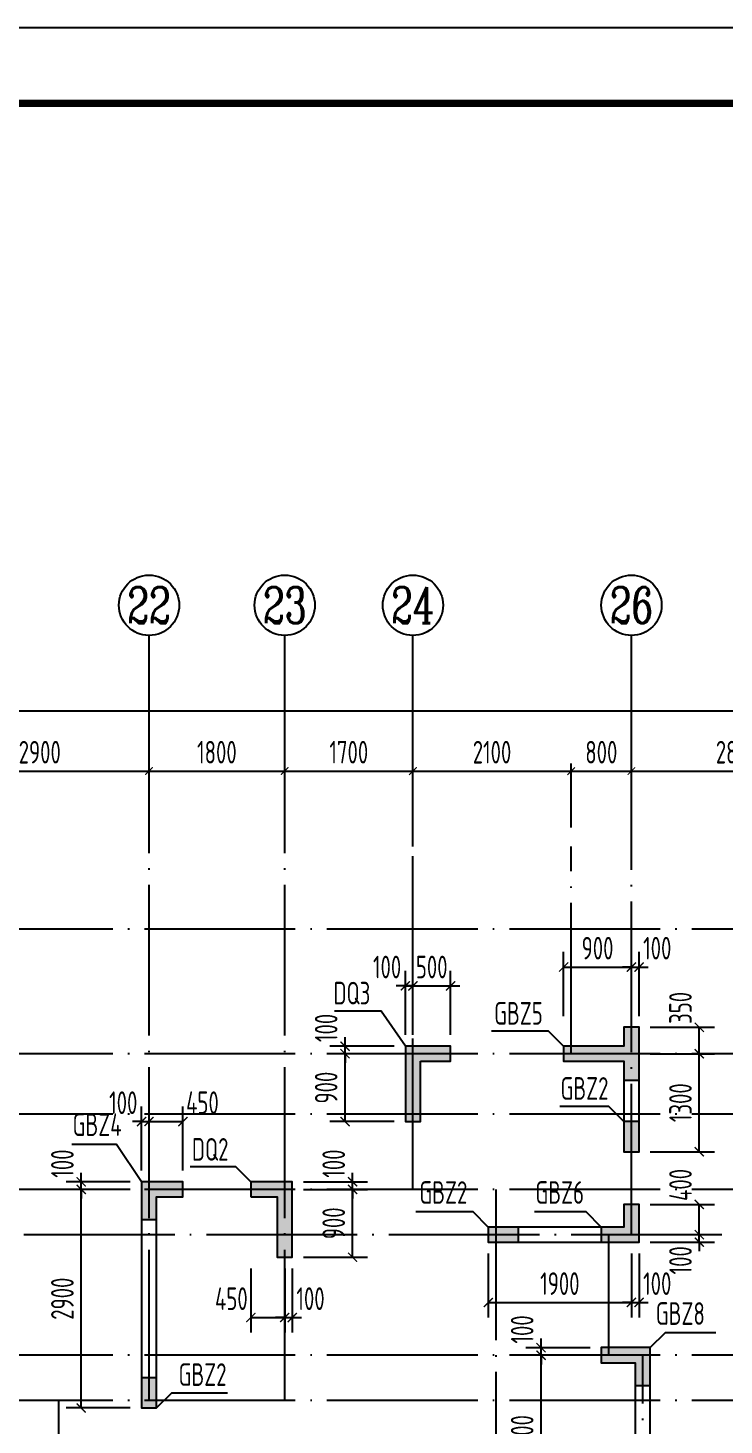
# Model space of a CAD drawing. Extents: x -668857 to 185752, y -270966 to 286822.
# Drawn here: x -289160 to -279925, y 69564 to 88100 of the extents above; entities that cross this region are included whole.
import ezdxf
from ezdxf.enums import TextEntityAlignment as Align

# ---------------------------------------------------------------- set-up
doc = ezdxf.new("R2010")
doc.units = 0
doc.header["$LTSCALE"] = 1000
doc.linetypes.add('DOTE', pattern=[2.42, 2, -0.2, 0.02, -0.2])
doc.layers.get('0').update_dxf_attribs({"linetype": 'CONTINUOUS'})
doc.layers.get('DEFPOINTS').update_dxf_attribs({"linetype": 'CONTINUOUS'})
for name, color, linetype in [('-TK', 7, 'CONTINUOUS'), ('A-AXIS', 1, 'CONTINUOUS'), ('A-DOTE', 10, 'DOTE'), ('AXIS_NUM', 7, 'CONTINUOUS'), ('S-Q墙实线', 6, 'CONTINUOUS'), ('S-Q墙标注', 3, 'CONTINUOUS'), ('S-X详图填充', 252, 'CONTINUOUS'), ('S-X详图实线', 4, 'CONTINUOUS'), ('S-Y一般标注', 3, 'CONTINUOUS'), ('S-Z柱编号', 6, 'CONTINUOUS')]:
    doc.layers.add(name, color=color, linetype=linetype)
doc.styles.add('TSSD_Axis', font='complex.shx', dxfattribs={"width": 0.7, "bigfont": 'hztxt.shx'})
doc.styles.add('TSSD_DIMENSION', font='Tssdeng.shx', dxfattribs={"width": 0.7, "bigfont": 'tssdchn.shx'})
doc.styles.add('TSSD_REIN', font='tssdeng.shx', dxfattribs={"width": 0.7, "height": 300, "bigfont": 'tssdchn.shx'})
doc.styles.add('结构文字', font='zstxt.shx', dxfattribs={"width": 0.7, "bigfont": 'zshz.shx'})
doc.dimstyles.new('STRUCK', dxfattribs={"dimtxt": 400, "dimasz": 121, "dimexe": 200, "dimexo": 150, "dimgap": 115, "dimtad": 1, "dimdec": 0, "dimdsep": 46, "dimtxsty": '结构文字', "dimblk": 'ARCHTICK', "dimcen": 400, "dimclrd": 3, "dimclre": 3, "dimclrt": 7, "dimadec": 0, "dimazin": 0, "dimtfac": 1, "dimtdec": 0, "dimtix": 1, "dimtmove": 2, "dimatfit": 3, "dimldrblk": '_DIMX', "dimfxl": 1, "dimtolj": 1, "dimtzin": 0, "dimarcsym": 0})
doc.dimstyles.new('TSSD_100_100', dxfattribs={"dimtxt": 300, "dimasz": 100, "dimexe": 100, "dimexo": 250, "dimgap": 100, "dimtad": 1, "dimdec": 0, "dimzin": 0, "dimdsep": 46, "dimtxsty": 'TSSD_DIMENSION', "dimblk": 'ARCHTICK', "dimcen": 0, "dimdle": 100, "dimclrt": 7, "dimadec": 0, "dimazin": 0, "dimtfac": 1, "dimtdec": 0, "dimtix": 1, "dimtmove": 2, "dimatfit": 3, "dimldrblk": 'ARCHTICK', "dimfxl": 1, "dimtolj": 1, "dimtzin": 0, "dimarcsym": 0})

# ---------------------------------------------------------------- blocks, each defined once
blk = doc.blocks.new('ts_axno')
at = {"color": 0, "linetype": 'ByBlock', "lineweight": -2}
blk.add_circle((0, 0), 0.5, dxfattribs=at)
at = {"color": 0, "linetype": 'ByBlock', "lineweight": -2, "style": 'TSSD_Axis', "width": 0.7}
blk.add_attdef('A', text='', height=0.6, dxfattribs=at).set_placement((0, 0), align=Align.MIDDLE_CENTER)
blk = doc.blocks.new('_ArchTick')
at = {"color": 0, "linetype": 'ByBlock', "const_width": 0.15}
blk.add_lwpolyline([(-0.5, -0.5), (0.5, 0.5)], dxfattribs=at)
blk = doc.blocks.new('*D169')
at = {"layer": 'DEFPOINTS', "color": 0, "transparency": 16777216}
for p in [(34300, 19250), (31400, 18250), (34300, 18250)]:
    blk.add_point(p, dxfattribs=at)
at = {"layer": 'S-Y一般标注', "color": 0, "lineweight": -2, "transparency": 16777216}
for p, q in [((31400, 18500), (31400, 19350)), ((34300, 18500), (34300, 19350)), ((31300, 19250), (34400, 19250))]:
    blk.add_line(p, q, dxfattribs=at)
at = {"layer": 'S-Y一般标注', "color": 0, "lineweight": -2, "transparency": 16777216, "xscale": 100, "yscale": 100, "zscale": 100, "rotation": 180}
blk.add_blockref('_ArchTick', (31400, 19250), dxfattribs=at)
at = {"layer": 'S-Y一般标注', "color": 0, "lineweight": -2, "transparency": 16777216, "xscale": 100, "yscale": 100, "zscale": 100}
blk.add_blockref('_ArchTick', (34300, 19250), dxfattribs=at)
at = {"layer": 'S-Y一般标注', "color": 7, "transparency": 16777216, "insert": (32850, 19500), "char_height": 300, "attachment_point": 5, "style": 'TSSD_DIMENSION'}
blk.add_mtext('\\A1;2900', dxfattribs=at)
blk = doc.blocks.new('*D170')
at = {"layer": 'DEFPOINTS', "color": 0, "transparency": 16777216}
for p in [(36100, 19250), (34300, 18250), (36100, 18250)]:
    blk.add_point(p, dxfattribs=at)
at = {"layer": 'S-Y一般标注', "color": 0, "lineweight": -2, "transparency": 16777216}
for p, q in [((34300, 18500), (34300, 19350)), ((36100, 18500), (36100, 19350)), ((34200, 19250), (36200, 19250))]:
    blk.add_line(p, q, dxfattribs=at)
at = {"layer": 'S-Y一般标注', "color": 0, "lineweight": -2, "transparency": 16777216, "xscale": 100, "yscale": 100, "zscale": 100, "rotation": 180}
blk.add_blockref('_ArchTick', (34300, 19250), dxfattribs=at)
at = {"layer": 'S-Y一般标注', "color": 0, "lineweight": -2, "transparency": 16777216, "xscale": 100, "yscale": 100, "zscale": 100}
blk.add_blockref('_ArchTick', (36100, 19250), dxfattribs=at)
at = {"layer": 'S-Y一般标注', "color": 7, "transparency": 16777216, "insert": (35200, 19500), "char_height": 300, "attachment_point": 5, "style": 'TSSD_DIMENSION'}
blk.add_mtext('\\A1;1800', dxfattribs=at)
blk = doc.blocks.new('*D171')
at = {"layer": 'DEFPOINTS', "color": 0, "transparency": 16777216}
for p in [(37800, 19250), (36100, 18250), (37800, 18250)]:
    blk.add_point(p, dxfattribs=at)
at = {"layer": 'S-Y一般标注', "color": 0, "lineweight": -2, "transparency": 16777216}
for p, q in [((36100, 18500), (36100, 19350)), ((37800, 18500), (37800, 19350)), ((36000, 19250), (37900, 19250))]:
    blk.add_line(p, q, dxfattribs=at)
at = {"layer": 'S-Y一般标注', "color": 0, "lineweight": -2, "transparency": 16777216, "xscale": 100, "yscale": 100, "zscale": 100, "rotation": 180}
blk.add_blockref('_ArchTick', (36100, 19250), dxfattribs=at)
at = {"layer": 'S-Y一般标注', "color": 0, "lineweight": -2, "transparency": 16777216, "xscale": 100, "yscale": 100, "zscale": 100}
blk.add_blockref('_ArchTick', (37800, 19250), dxfattribs=at)
at = {"layer": 'S-Y一般标注', "color": 7, "transparency": 16777216, "insert": (36950, 19500), "char_height": 300, "attachment_point": 5, "style": 'TSSD_DIMENSION'}
blk.add_mtext('\\A1;1700', dxfattribs=at)
blk = doc.blocks.new('*D172')
at = {"layer": 'DEFPOINTS', "color": 0, "transparency": 16777216}
for p in [(40700, 19250), (39900, 18250), (40700, 18250)]:
    blk.add_point(p, dxfattribs=at)
at = {"layer": 'S-Y一般标注', "color": 0, "lineweight": -2, "transparency": 16777216}
for p, q in [((39900, 18500), (39900, 19350)), ((40700, 18500), (40700, 19350)), ((39800, 19250), (40800, 19250))]:
    blk.add_line(p, q, dxfattribs=at)
at = {"layer": 'S-Y一般标注', "color": 0, "lineweight": -2, "transparency": 16777216, "xscale": 100, "yscale": 100, "zscale": 100, "rotation": 180}
blk.add_blockref('_ArchTick', (39900, 19250), dxfattribs=at)
at = {"layer": 'S-Y一般标注', "color": 0, "lineweight": -2, "transparency": 16777216, "xscale": 100, "yscale": 100, "zscale": 100}
blk.add_blockref('_ArchTick', (40700, 19250), dxfattribs=at)
at = {"layer": 'S-Y一般标注', "color": 7, "transparency": 16777216, "insert": (40300, 19500), "char_height": 300, "attachment_point": 5, "style": 'TSSD_DIMENSION'}
blk.add_mtext('\\A1;800', dxfattribs=at)
blk = doc.blocks.new('*D173')
at = {"layer": 'DEFPOINTS', "color": 0, "transparency": 16777216}
for p in [(43500, 19250), (40700, 18250), (43500, 18250)]:
    blk.add_point(p, dxfattribs=at)
at = {"layer": 'S-Y一般标注', "color": 0, "lineweight": -2, "transparency": 16777216}
for p, q in [((40700, 18500), (40700, 19350)), ((43500, 18500), (43500, 19350)), ((40600, 19250), (43600, 19250))]:
    blk.add_line(p, q, dxfattribs=at)
at = {"layer": 'S-Y一般标注', "color": 0, "lineweight": -2, "transparency": 16777216, "xscale": 100, "yscale": 100, "zscale": 100, "rotation": 180}
blk.add_blockref('_ArchTick', (40700, 19250), dxfattribs=at)
at = {"layer": 'S-Y一般标注', "color": 0, "lineweight": -2, "transparency": 16777216, "xscale": 100, "yscale": 100, "zscale": 100}
blk.add_blockref('_ArchTick', (43500, 19250), dxfattribs=at)
at = {"layer": 'S-Y一般标注', "color": 7, "transparency": 16777216, "insert": (42100, 19500), "char_height": 300, "attachment_point": 5, "style": 'TSSD_DIMENSION'}
blk.add_mtext('\\A1;2800', dxfattribs=at)
blk = doc.blocks.new('*D179')
at = {"layer": 'DEFPOINTS', "color": 0, "transparency": 16777216}
for p in [(54600, 20050), (4600, 18250), (54600, 18250)]:
    blk.add_point(p, dxfattribs=at)
at = {"layer": 'S-Y一般标注', "color": 0, "lineweight": -2, "transparency": 16777216}
for p, q in [((4500, 20050), (54700, 20050)), ((4600, 18500), (4600, 20150)), ((54600, 18500), (54600, 20150))]:
    blk.add_line(p, q, dxfattribs=at)
at = {"layer": 'S-Y一般标注', "color": 0, "lineweight": -2, "transparency": 16777216, "xscale": 100, "yscale": 100, "zscale": 100, "rotation": 180}
blk.add_blockref('_ArchTick', (4600, 20050), dxfattribs=at)
at = {"layer": 'S-Y一般标注', "color": 0, "lineweight": -2, "transparency": 16777216, "xscale": 100, "yscale": 100, "zscale": 100}
blk.add_blockref('_ArchTick', (54600, 20050), dxfattribs=at)
at = {"layer": 'S-Y一般标注', "color": 7, "transparency": 16777216, "insert": (29600, 20300), "char_height": 300, "attachment_point": 5, "style": 'TSSD_DIMENSION'}
blk.add_mtext('\\A1;50000', dxfattribs=at)
blk = doc.blocks.new('*D192')
at = {"layer": 'DEFPOINTS', "color": 0, "transparency": 16777216}
for p in [(39900, 19250), (37800, 18250), (39900, 18250)]:
    blk.add_point(p, dxfattribs=at)
at = {"layer": 'S-Y一般标注', "color": 0, "lineweight": -2, "transparency": 16777216}
for p, q in [((37800, 18500), (37800, 19350)), ((39900, 18500), (39900, 19350)), ((37700, 19250), (40000, 19250))]:
    blk.add_line(p, q, dxfattribs=at)
at = {"layer": 'S-Y一般标注', "color": 0, "lineweight": -2, "transparency": 16777216, "xscale": 100, "yscale": 100, "zscale": 100, "rotation": 180}
blk.add_blockref('_ArchTick', (37800, 19250), dxfattribs=at)
at = {"layer": 'S-Y一般标注', "color": 0, "lineweight": -2, "transparency": 16777216, "xscale": 100, "yscale": 100, "zscale": 100}
blk.add_blockref('_ArchTick', (39900, 19250), dxfattribs=at)
at = {"layer": 'S-Y一般标注', "color": 7, "transparency": 16777216, "insert": (38850, 19500), "char_height": 300, "attachment_point": 5, "style": 'TSSD_DIMENSION'}
blk.add_mtext('\\A1;2100', dxfattribs=at)
blk = doc.blocks.new('*D3127')
at = {"layer": 'DEFPOINTS', "color": 0, "transparency": 16777216}
for p in [(-288453, 72691), (-287653, 72691), (-287653, 69791)]:
    blk.add_point(p, dxfattribs=at)
at = {"layer": 'S-Q墙标注', "color": 3, "lineweight": -2, "transparency": 16777216}
for p, q in [((-287803, 72691), (-288653, 72691)), ((-288453, 69791), (-288453, 72691)), ((-287803, 69791), (-288653, 69791))]:
    blk.add_line(p, q, dxfattribs=at)
at = {"layer": 'S-Q墙标注', "color": 3, "lineweight": -2, "transparency": 16777216, "xscale": 121, "yscale": 121, "zscale": 121}
for p, rotation in [((-288453, 72691), 90), ((-288453, 69791), 270)]:
    blk.add_blockref('_ArchTick', p, dxfattribs=dict(at, rotation=rotation))
at = {"layer": 'S-Q墙标注', "color": 7, "transparency": 16777216, "insert": (-288703, 71241), "char_height": 300, "attachment_point": 5, "rotation": 90, "style": 'TSSD_REIN'}
blk.add_mtext('\\A1;2900', dxfattribs=at)
blk = doc.blocks.new('_DIMX')
blk.add_line((-150, 0), (150, 0))
at = {"const_width": 50}
blk.add_lwpolyline([(-70, -70), (70, 70)], dxfattribs=at)
blk = doc.blocks.new('*D3128')
at = {"layer": 'DEFPOINTS', "color": 0, "transparency": 16777216}
for p in [(-288453, 72791), (-287653, 72791), (-287653, 72691)]:
    blk.add_point(p, dxfattribs=at)
at = {"layer": 'S-Q墙标注', "color": 3, "lineweight": -2, "transparency": 16777216}
for p, q in [((-288453, 72791), (-288453, 72912)), ((-287803, 72791), (-288653, 72791)), ((-287803, 72691), (-288653, 72691)), ((-288453, 72691), (-288453, 72791)), ((-288453, 72691), (-288453, 72570))]:
    blk.add_line(p, q, dxfattribs=at)
at = {"layer": 'S-Q墙标注', "color": 3, "lineweight": -2, "transparency": 16777216, "xscale": 121, "yscale": 121, "zscale": 121}
for p, rotation in [((-288453, 72791), 270), ((-288453, 72691), 90)]:
    blk.add_blockref('_ArchTick', p, dxfattribs=dict(at, rotation=rotation))
at = {"layer": 'S-Q墙标注', "color": 7, "transparency": 16777216, "insert": (-288703, 73033), "char_height": 300, "attachment_point": 5, "rotation": 90, "style": 'TSSD_REIN'}
blk.add_mtext('\\A1;100', dxfattribs=at)
blk = doc.blocks.new('*D3129')
at = {"layer": 'DEFPOINTS', "color": 0, "transparency": 16777216}
for p in [(-287553, 73591), (-287653, 72791), (-287553, 72791)]:
    blk.add_point(p, dxfattribs=at)
at = {"layer": 'S-Q墙标注', "color": 3, "lineweight": -2, "transparency": 16777216}
for p, q in [((-287653, 72941), (-287653, 73791)), ((-287553, 72941), (-287553, 73791)), ((-287653, 73591), (-287774, 73591)), ((-287653, 73591), (-287553, 73591)), ((-287553, 73591), (-287432, 73591))]:
    blk.add_line(p, q, dxfattribs=at)
at = {"layer": 'S-Q墙标注', "color": 3, "lineweight": -2, "transparency": 16777216, "xscale": 121, "yscale": 121, "zscale": 121}
blk.add_blockref('_ArchTick', (-287653, 73591), dxfattribs=at)
at = {"layer": 'S-Q墙标注', "color": 3, "lineweight": -2, "transparency": 16777216, "xscale": 121, "yscale": 121, "zscale": 121, "rotation": 180}
blk.add_blockref('_ArchTick', (-287553, 73591), dxfattribs=at)
at = {"layer": 'S-Q墙标注', "color": 7, "transparency": 16777216, "insert": (-287895, 73841), "char_height": 300, "attachment_point": 5, "style": 'TSSD_REIN'}
blk.add_mtext('\\A1;100', dxfattribs=at)
blk = doc.blocks.new('*D3130')
at = {"layer": 'DEFPOINTS', "color": 0, "transparency": 16777216}
for p in [(-287103, 73591), (-287553, 72791), (-287103, 72791)]:
    blk.add_point(p, dxfattribs=at)
at = {"layer": 'S-Q墙标注', "color": 3, "lineweight": -2, "transparency": 16777216}
for p, q in [((-287553, 72941), (-287553, 73791)), ((-287103, 72941), (-287103, 73791)), ((-287553, 73591), (-287103, 73591))]:
    blk.add_line(p, q, dxfattribs=at)
at = {"layer": 'S-Q墙标注', "color": 3, "lineweight": -2, "transparency": 16777216, "xscale": 121, "yscale": 121, "zscale": 121, "rotation": 180}
blk.add_blockref('_ArchTick', (-287553, 73591), dxfattribs=at)
at = {"layer": 'S-Q墙标注', "color": 3, "lineweight": -2, "transparency": 16777216, "xscale": 121, "yscale": 121, "zscale": 121}
blk.add_blockref('_ArchTick', (-287103, 73591), dxfattribs=at)
at = {"layer": 'S-Q墙标注', "color": 7, "transparency": 16777216, "insert": (-286845, 73841), "char_height": 300, "attachment_point": 5, "style": 'TSSD_REIN'}
blk.add_mtext('\\A1;450', dxfattribs=at)
blk = doc.blocks.new('*D3131')
at = {"layer": 'DEFPOINTS', "color": 0, "transparency": 16777216}
for p in [(-285653, 72691), (-284853, 72691), (-285653, 71791)]:
    blk.add_point(p, dxfattribs=at)
at = {"layer": 'S-Q墙标注', "color": 3, "lineweight": -2, "transparency": 16777216}
for p, q in [((-285503, 72691), (-284653, 72691)), ((-284853, 71791), (-284853, 72691)), ((-285503, 71791), (-284653, 71791))]:
    blk.add_line(p, q, dxfattribs=at)
at = {"layer": 'S-Q墙标注', "color": 3, "lineweight": -2, "transparency": 16777216, "xscale": 121, "yscale": 121, "zscale": 121}
for p, rotation in [((-284853, 72691), 90), ((-284853, 71791), 270)]:
    blk.add_blockref('_ArchTick', p, dxfattribs=dict(at, rotation=rotation))
at = {"layer": 'S-Q墙标注', "color": 7, "transparency": 16777216, "insert": (-285103, 72241), "char_height": 300, "attachment_point": 5, "rotation": 90, "style": 'TSSD_REIN'}
blk.add_mtext('\\A1;900', dxfattribs=at)
blk = doc.blocks.new('*D3132')
at = {"layer": 'DEFPOINTS', "color": 0, "transparency": 16777216}
for p in [(-285653, 72791), (-285653, 72691), (-284853, 72791)]:
    blk.add_point(p, dxfattribs=at)
at = {"layer": 'S-Q墙标注', "color": 3, "lineweight": -2, "transparency": 16777216}
for p, q in [((-284853, 72791), (-284853, 72912)), ((-285503, 72791), (-284653, 72791)), ((-285503, 72691), (-284653, 72691)), ((-284853, 72691), (-284853, 72791)), ((-284853, 72691), (-284853, 72570))]:
    blk.add_line(p, q, dxfattribs=at)
at = {"layer": 'S-Q墙标注', "color": 3, "lineweight": -2, "transparency": 16777216, "xscale": 121, "yscale": 121, "zscale": 121}
for p, rotation in [((-284853, 72791), 270), ((-284853, 72691), 90)]:
    blk.add_blockref('_ArchTick', p, dxfattribs=dict(at, rotation=rotation))
at = {"layer": 'S-Q墙标注', "color": 7, "transparency": 16777216, "insert": (-285103, 73033), "char_height": 300, "attachment_point": 5, "rotation": 90, "style": 'TSSD_REIN'}
blk.add_mtext('\\A1;100', dxfattribs=at)
blk = doc.blocks.new('*D3133')
at = {"layer": 'DEFPOINTS', "color": 0, "transparency": 16777216}
for p in [(-286203, 71791), (-285753, 71791), (-285753, 70991)]:
    blk.add_point(p, dxfattribs=at)
at = {"layer": 'S-Q墙标注', "color": 3, "lineweight": -2, "transparency": 16777216}
for p, q in [((-286203, 71641), (-286203, 70791)), ((-285753, 71641), (-285753, 70791)), ((-286203, 70991), (-285753, 70991))]:
    blk.add_line(p, q, dxfattribs=at)
at = {"layer": 'S-Q墙标注', "color": 3, "lineweight": -2, "transparency": 16777216, "xscale": 121, "yscale": 121, "zscale": 121, "rotation": 180}
blk.add_blockref('_ArchTick', (-286203, 70991), dxfattribs=at)
at = {"layer": 'S-Q墙标注', "color": 3, "lineweight": -2, "transparency": 16777216, "xscale": 121, "yscale": 121, "zscale": 121}
blk.add_blockref('_ArchTick', (-285753, 70991), dxfattribs=at)
at = {"layer": 'S-Q墙标注', "color": 7, "transparency": 16777216, "insert": (-286461, 71241), "char_height": 300, "attachment_point": 5, "style": 'TSSD_REIN'}
blk.add_mtext('\\A1;450', dxfattribs=at)
blk = doc.blocks.new('*D3134')
at = {"layer": 'DEFPOINTS', "color": 0, "transparency": 16777216}
for p in [(-285753, 71791), (-285653, 71791), (-285653, 70991)]:
    blk.add_point(p, dxfattribs=at)
at = {"layer": 'S-Q墙标注', "color": 3, "lineweight": -2, "transparency": 16777216}
for p, q in [((-285753, 71641), (-285753, 70791)), ((-285653, 71641), (-285653, 70791)), ((-285753, 70991), (-285874, 70991)), ((-285753, 70991), (-285653, 70991)), ((-285653, 70991), (-285532, 70991))]:
    blk.add_line(p, q, dxfattribs=at)
at = {"layer": 'S-Q墙标注', "color": 3, "lineweight": -2, "transparency": 16777216, "xscale": 121, "yscale": 121, "zscale": 121}
blk.add_blockref('_ArchTick', (-285753, 70991), dxfattribs=at)
at = {"layer": 'S-Q墙标注', "color": 3, "lineweight": -2, "transparency": 16777216, "xscale": 121, "yscale": 121, "zscale": 121, "rotation": 180}
blk.add_blockref('_ArchTick', (-285653, 70991), dxfattribs=at)
at = {"layer": 'S-Q墙标注', "color": 7, "transparency": 16777216, "insert": (-285411, 71241), "char_height": 300, "attachment_point": 5, "style": 'TSSD_REIN'}
blk.add_mtext('\\A1;100', dxfattribs=at)
blk = doc.blocks.new('*D3135')
at = {"layer": 'DEFPOINTS', "color": 0, "transparency": 16777216}
for p in [(-281053, 72091), (-281053, 71991), (-280253, 72091)]:
    blk.add_point(p, dxfattribs=at)
at = {"layer": 'S-Q墙标注', "color": 3, "lineweight": -2, "transparency": 16777216}
for p, q in [((-280253, 72091), (-280253, 72212)), ((-280903, 72091), (-280053, 72091)), ((-280903, 71991), (-280053, 71991)), ((-280253, 71991), (-280253, 72091)), ((-280253, 71991), (-280253, 71870))]:
    blk.add_line(p, q, dxfattribs=at)
at = {"layer": 'S-Q墙标注', "color": 3, "lineweight": -2, "transparency": 16777216, "xscale": 121, "yscale": 121, "zscale": 121}
for p, rotation in [((-280253, 72091), 270), ((-280253, 71991), 90)]:
    blk.add_blockref('_ArchTick', p, dxfattribs=dict(at, rotation=rotation))
at = {"layer": 'S-Q墙标注', "color": 7, "transparency": 16777216, "insert": (-280503, 71750), "char_height": 300, "attachment_point": 5, "rotation": 90, "style": 'TSSD_REIN'}
blk.add_mtext('\\A1;100', dxfattribs=at)
blk = doc.blocks.new('*D3136')
at = {"layer": 'DEFPOINTS', "color": 0, "transparency": 16777216}
for p in [(-281053, 72491), (-280253, 72491), (-281053, 72091)]:
    blk.add_point(p, dxfattribs=at)
at = {"layer": 'S-Q墙标注', "color": 3, "lineweight": -2, "transparency": 16777216}
for p, q in [((-280903, 72491), (-280053, 72491)), ((-280253, 72091), (-280253, 72491)), ((-280903, 72091), (-280053, 72091))]:
    blk.add_line(p, q, dxfattribs=at)
at = {"layer": 'S-Q墙标注', "color": 3, "lineweight": -2, "transparency": 16777216, "xscale": 121, "yscale": 121, "zscale": 121}
for p, rotation in [((-280253, 72491), 90), ((-280253, 72091), 270)]:
    blk.add_blockref('_ArchTick', p, dxfattribs=dict(at, rotation=rotation))
at = {"layer": 'S-Q墙标注', "color": 7, "transparency": 16777216, "insert": (-280503, 72750), "char_height": 300, "attachment_point": 5, "rotation": 90, "style": 'TSSD_REIN'}
blk.add_mtext('\\A1;400', dxfattribs=at)
blk = doc.blocks.new('*D3137')
at = {"layer": 'DEFPOINTS', "color": 0, "transparency": 16777216}
for p in [(-283053, 71991), (-281153, 71991), (-281153, 71191)]:
    blk.add_point(p, dxfattribs=at)
at = {"layer": 'S-Q墙标注', "color": 3, "lineweight": -2, "transparency": 16777216}
for p, q in [((-283053, 71841), (-283053, 70991)), ((-281153, 71841), (-281153, 70991)), ((-283053, 71191), (-281153, 71191))]:
    blk.add_line(p, q, dxfattribs=at)
at = {"layer": 'S-Q墙标注', "color": 3, "lineweight": -2, "transparency": 16777216, "xscale": 121, "yscale": 121, "zscale": 121, "rotation": 180}
blk.add_blockref('_ArchTick', (-283053, 71191), dxfattribs=at)
at = {"layer": 'S-Q墙标注', "color": 3, "lineweight": -2, "transparency": 16777216, "xscale": 121, "yscale": 121, "zscale": 121}
blk.add_blockref('_ArchTick', (-281153, 71191), dxfattribs=at)
at = {"layer": 'S-Q墙标注', "color": 7, "transparency": 16777216, "insert": (-282103, 71441), "char_height": 300, "attachment_point": 5, "style": 'TSSD_REIN'}
blk.add_mtext('\\A1;1900', dxfattribs=at)
blk = doc.blocks.new('*D3138')
at = {"layer": 'DEFPOINTS', "color": 0, "transparency": 16777216}
for p in [(-281153, 71991), (-281053, 71991), (-281053, 71191)]:
    blk.add_point(p, dxfattribs=at)
at = {"layer": 'S-Q墙标注', "color": 3, "lineweight": -2, "transparency": 16777216}
for p, q in [((-281153, 71841), (-281153, 70991)), ((-281053, 71841), (-281053, 70991)), ((-281153, 71191), (-281274, 71191)), ((-281153, 71191), (-281053, 71191)), ((-281053, 71191), (-280932, 71191))]:
    blk.add_line(p, q, dxfattribs=at)
at = {"layer": 'S-Q墙标注', "color": 3, "lineweight": -2, "transparency": 16777216, "xscale": 121, "yscale": 121, "zscale": 121}
blk.add_blockref('_ArchTick', (-281153, 71191), dxfattribs=at)
at = {"layer": 'S-Q墙标注', "color": 3, "lineweight": -2, "transparency": 16777216, "xscale": 121, "yscale": 121, "zscale": 121, "rotation": 180}
blk.add_blockref('_ArchTick', (-281053, 71191), dxfattribs=at)
at = {"layer": 'S-Q墙标注', "color": 7, "transparency": 16777216, "insert": (-280811, 71441), "char_height": 300, "attachment_point": 5, "style": 'TSSD_REIN'}
blk.add_mtext('\\A1;100', dxfattribs=at)
blk = doc.blocks.new('*D3139')
at = {"layer": 'DEFPOINTS', "color": 0, "transparency": 16777216}
for p in [(-284953, 74491), (-284153, 74491), (-284153, 73591)]:
    blk.add_point(p, dxfattribs=at)
at = {"layer": 'S-Q墙标注', "color": 3, "lineweight": -2, "transparency": 16777216}
for p, q in [((-284303, 74491), (-285153, 74491)), ((-284953, 73591), (-284953, 74491)), ((-284303, 73591), (-285153, 73591))]:
    blk.add_line(p, q, dxfattribs=at)
at = {"layer": 'S-Q墙标注', "color": 3, "lineweight": -2, "transparency": 16777216, "xscale": 121, "yscale": 121, "zscale": 121}
for p, rotation in [((-284953, 74491), 90), ((-284953, 73591), 270)]:
    blk.add_blockref('_ArchTick', p, dxfattribs=dict(at, rotation=rotation))
at = {"layer": 'S-Q墙标注', "color": 7, "transparency": 16777216, "insert": (-285203, 74041), "char_height": 300, "attachment_point": 5, "rotation": 90, "style": 'TSSD_REIN'}
blk.add_mtext('\\A1;900', dxfattribs=at)
blk = doc.blocks.new('*D3140')
at = {"layer": 'DEFPOINTS', "color": 0, "transparency": 16777216}
for p in [(-284953, 74591), (-284153, 74591), (-284153, 74491)]:
    blk.add_point(p, dxfattribs=at)
at = {"layer": 'S-Q墙标注', "color": 3, "lineweight": -2, "transparency": 16777216}
for p, q in [((-284953, 74591), (-284953, 74712)), ((-284303, 74591), (-285153, 74591)), ((-284953, 74491), (-284953, 74591)), ((-284303, 74491), (-285153, 74491)), ((-284953, 74491), (-284953, 74370))]:
    blk.add_line(p, q, dxfattribs=at)
at = {"layer": 'S-Q墙标注', "color": 3, "lineweight": -2, "transparency": 16777216, "xscale": 121, "yscale": 121, "zscale": 121}
for p, rotation in [((-284953, 74591), 270), ((-284953, 74491), 90)]:
    blk.add_blockref('_ArchTick', p, dxfattribs=dict(at, rotation=rotation))
at = {"layer": 'S-Q墙标注', "color": 7, "transparency": 16777216, "insert": (-285203, 74833), "char_height": 300, "attachment_point": 5, "rotation": 90, "style": 'TSSD_REIN'}
blk.add_mtext('\\A1;100', dxfattribs=at)
blk = doc.blocks.new('*D3141')
at = {"layer": 'DEFPOINTS', "color": 0, "transparency": 16777216}
for p in [(-284053, 75391), (-284153, 74591), (-284053, 74591)]:
    blk.add_point(p, dxfattribs=at)
at = {"layer": 'S-Q墙标注', "color": 3, "lineweight": -2, "transparency": 16777216}
for p, q in [((-284153, 74741), (-284153, 75591)), ((-284053, 74741), (-284053, 75591)), ((-284153, 75391), (-284274, 75391)), ((-284153, 75391), (-284053, 75391)), ((-284053, 75391), (-283932, 75391))]:
    blk.add_line(p, q, dxfattribs=at)
at = {"layer": 'S-Q墙标注', "color": 3, "lineweight": -2, "transparency": 16777216, "xscale": 121, "yscale": 121, "zscale": 121}
blk.add_blockref('_ArchTick', (-284153, 75391), dxfattribs=at)
at = {"layer": 'S-Q墙标注', "color": 3, "lineweight": -2, "transparency": 16777216, "xscale": 121, "yscale": 121, "zscale": 121, "rotation": 180}
blk.add_blockref('_ArchTick', (-284053, 75391), dxfattribs=at)
at = {"layer": 'S-Q墙标注', "color": 7, "transparency": 16777216, "insert": (-284395, 75641), "char_height": 300, "attachment_point": 5, "style": 'TSSD_REIN'}
blk.add_mtext('\\A1;100', dxfattribs=at)
blk = doc.blocks.new('*D3142')
at = {"layer": 'DEFPOINTS', "color": 0, "transparency": 16777216}
for p in [(-283553, 75391), (-284053, 74591), (-283553, 74591)]:
    blk.add_point(p, dxfattribs=at)
at = {"layer": 'S-Q墙标注', "color": 3, "lineweight": -2, "transparency": 16777216}
for p, q in [((-284053, 74741), (-284053, 75591)), ((-283553, 74741), (-283553, 75591)), ((-284053, 75391), (-284174, 75391)), ((-284053, 75391), (-283553, 75391)), ((-283553, 75391), (-283432, 75391))]:
    blk.add_line(p, q, dxfattribs=at)
at = {"layer": 'S-Q墙标注', "color": 3, "lineweight": -2, "transparency": 16777216, "xscale": 121, "yscale": 121, "zscale": 121}
blk.add_blockref('_ArchTick', (-284053, 75391), dxfattribs=at)
at = {"layer": 'S-Q墙标注', "color": 3, "lineweight": -2, "transparency": 16777216, "xscale": 121, "yscale": 121, "zscale": 121, "rotation": 180}
blk.add_blockref('_ArchTick', (-283553, 75391), dxfattribs=at)
at = {"layer": 'S-Q墙标注', "color": 7, "transparency": 16777216, "insert": (-283803, 75641), "char_height": 300, "attachment_point": 5, "style": 'TSSD_REIN'}
blk.add_mtext('\\A1;500', dxfattribs=at)
blk = doc.blocks.new('*D3144')
at = {"layer": 'DEFPOINTS', "color": 0, "transparency": 16777216}
for p in [(-282353, 70491), (-281553, 70491), (-281553, 68391)]:
    blk.add_point(p, dxfattribs=at)
at = {"layer": 'S-Q墙标注', "color": 3, "lineweight": -2, "transparency": 16777216}
for p, q in [((-281703, 70491), (-282553, 70491)), ((-282353, 68391), (-282353, 70491)), ((-281703, 68391), (-282553, 68391))]:
    blk.add_line(p, q, dxfattribs=at)
at = {"layer": 'S-Q墙标注', "color": 3, "lineweight": -2, "transparency": 16777216, "xscale": 121, "yscale": 121, "zscale": 121}
for p, rotation in [((-282353, 70491), 90), ((-282353, 68391), 270)]:
    blk.add_blockref('_ArchTick', p, dxfattribs=dict(at, rotation=rotation))
at = {"layer": 'S-Q墙标注', "color": 7, "transparency": 16777216, "insert": (-282603, 69441), "char_height": 300, "attachment_point": 5, "rotation": 90, "style": 'TSSD_REIN'}
blk.add_mtext('\\A1;2100', dxfattribs=at)
blk = doc.blocks.new('*D3145')
at = {"layer": 'DEFPOINTS', "color": 0, "transparency": 16777216}
for p in [(-282353, 70591), (-281553, 70591), (-281553, 70491)]:
    blk.add_point(p, dxfattribs=at)
at = {"layer": 'S-Q墙标注', "color": 3, "lineweight": -2, "transparency": 16777216}
for p, q in [((-282353, 70591), (-282353, 70712)), ((-281703, 70591), (-282553, 70591)), ((-281703, 70491), (-282553, 70491)), ((-282353, 70491), (-282353, 70591)), ((-282353, 70491), (-282353, 70370))]:
    blk.add_line(p, q, dxfattribs=at)
at = {"layer": 'S-Q墙标注', "color": 3, "lineweight": -2, "transparency": 16777216, "xscale": 121, "yscale": 121, "zscale": 121}
for p, rotation in [((-282353, 70591), 270), ((-282353, 70491), 90)]:
    blk.add_blockref('_ArchTick', p, dxfattribs=dict(at, rotation=rotation))
at = {"layer": 'S-Q墙标注', "color": 7, "transparency": 16777216, "insert": (-282603, 70833), "char_height": 300, "attachment_point": 5, "rotation": 90, "style": 'TSSD_REIN'}
blk.add_mtext('\\A1;100', dxfattribs=at)
blk = doc.blocks.new('*D3720')
at = {"layer": 'DEFPOINTS', "color": 0, "transparency": 16777216}
for p in [(-281053, 74491), (-280253, 74491), (-281053, 73191)]:
    blk.add_point(p, dxfattribs=at)
at = {"layer": 'S-Q墙标注', "color": 3, "lineweight": -2, "transparency": 16777216}
for p, q in [((-280903, 74491), (-280053, 74491)), ((-280253, 73191), (-280253, 74491)), ((-280903, 73191), (-280053, 73191))]:
    blk.add_line(p, q, dxfattribs=at)
at = {"layer": 'S-Q墙标注', "color": 3, "lineweight": -2, "transparency": 16777216, "xscale": 121, "yscale": 121, "zscale": 121}
for p, rotation in [((-280253, 74491), 90), ((-280253, 73191), 270)]:
    blk.add_blockref('_ArchTick', p, dxfattribs=dict(at, rotation=rotation))
at = {"layer": 'S-Q墙标注', "color": 7, "transparency": 16777216, "insert": (-280503, 73841), "char_height": 300, "attachment_point": 5, "rotation": 90, "style": 'TSSD_REIN'}
blk.add_mtext('\\A1;1300', dxfattribs=at)
blk = doc.blocks.new('*D3721')
at = {"layer": 'DEFPOINTS', "color": 0, "transparency": 16777216}
for p in [(-281053, 74841), (-280253, 74841), (-281053, 74491)]:
    blk.add_point(p, dxfattribs=at)
at = {"layer": 'S-Q墙标注', "color": 3, "lineweight": -2, "transparency": 16777216}
for p, q in [((-280903, 74841), (-280053, 74841)), ((-280253, 74491), (-280253, 74841)), ((-280903, 74491), (-280053, 74491))]:
    blk.add_line(p, q, dxfattribs=at)
at = {"layer": 'S-Q墙标注', "color": 3, "lineweight": -2, "transparency": 16777216, "xscale": 121, "yscale": 121, "zscale": 121}
for p, rotation in [((-280253, 74841), 90), ((-280253, 74491), 270)]:
    blk.add_blockref('_ArchTick', p, dxfattribs=dict(at, rotation=rotation))
at = {"layer": 'S-Q墙标注', "color": 7, "transparency": 16777216, "insert": (-280503, 75099), "char_height": 300, "attachment_point": 5, "rotation": 90, "style": 'TSSD_REIN'}
blk.add_mtext('\\A1;350', dxfattribs=at)
blk = doc.blocks.new('*D3722')
at = {"layer": 'DEFPOINTS', "color": 0, "transparency": 16777216}
for p in [(-281153, 75641), (-282053, 74841), (-281153, 74841)]:
    blk.add_point(p, dxfattribs=at)
at = {"layer": 'S-Q墙标注', "color": 3, "lineweight": -2, "transparency": 16777216}
for p, q in [((-282053, 74991), (-282053, 75841)), ((-281153, 74991), (-281153, 75841)), ((-282053, 75641), (-281153, 75641))]:
    blk.add_line(p, q, dxfattribs=at)
at = {"layer": 'S-Q墙标注', "color": 3, "lineweight": -2, "transparency": 16777216, "xscale": 121, "yscale": 121, "zscale": 121, "rotation": 180}
blk.add_blockref('_ArchTick', (-282053, 75641), dxfattribs=at)
at = {"layer": 'S-Q墙标注', "color": 3, "lineweight": -2, "transparency": 16777216, "xscale": 121, "yscale": 121, "zscale": 121}
blk.add_blockref('_ArchTick', (-281153, 75641), dxfattribs=at)
at = {"layer": 'S-Q墙标注', "color": 7, "transparency": 16777216, "insert": (-281603, 75891), "char_height": 300, "attachment_point": 5, "style": 'TSSD_REIN'}
blk.add_mtext('\\A1;900', dxfattribs=at)
blk = doc.blocks.new('*D3723')
at = {"layer": 'DEFPOINTS', "color": 0, "transparency": 16777216}
for p in [(-281053, 75641), (-281153, 74841), (-281053, 74841)]:
    blk.add_point(p, dxfattribs=at)
at = {"layer": 'S-Q墙标注', "color": 3, "lineweight": -2, "transparency": 16777216}
for p, q in [((-281153, 74991), (-281153, 75841)), ((-281053, 74991), (-281053, 75841)), ((-281153, 75641), (-281274, 75641)), ((-281153, 75641), (-281053, 75641)), ((-281053, 75641), (-280932, 75641))]:
    blk.add_line(p, q, dxfattribs=at)
at = {"layer": 'S-Q墙标注', "color": 3, "lineweight": -2, "transparency": 16777216, "xscale": 121, "yscale": 121, "zscale": 121}
blk.add_blockref('_ArchTick', (-281153, 75641), dxfattribs=at)
at = {"layer": 'S-Q墙标注', "color": 3, "lineweight": -2, "transparency": 16777216, "xscale": 121, "yscale": 121, "zscale": 121, "rotation": 180}
blk.add_blockref('_ArchTick', (-281053, 75641), dxfattribs=at)
at = {"layer": 'S-Q墙标注', "color": 7, "transparency": 16777216, "insert": (-280811, 75891), "char_height": 300, "attachment_point": 5, "style": 'TSSD_REIN'}
blk.add_mtext('\\A1;100', dxfattribs=at)
blk = doc.blocks.new('A1')
blk.add_lwpolyline([(0, 59400), (0, 0), (84100, 0), (84100, 59400)], close=True)
at = {"const_width": 100}
blk.add_lwpolyline([(2500, 58400), (2500, 1000), (83100, 1000), (83100, 58400)], close=True, dxfattribs=at)
blk = doc.blocks.new('20210726.16395156')
at = {"layer": 'A-AXIS'}
for p, q in [((34300, 18249.9), (34300, 21049.9)), ((36100, 18249.9), (36100, 21049.9)), ((37800, 18249.9), (37800, 21049.9)), ((40700, 18249.9), (40700, 21049.9))]:
    blk.add_line(p, q, dxfattribs=at)
at = {"layer": 'A-DOTE'}
for p, q in [((34300, 10900), (34300, 18249.9)), ((36100, 10900), (36100, 18249.9)), ((37800, 13700), (37800, 18249.9)), ((39900, 15500), (39900, 18249.9)), ((40700, 13100.3), (40700, 18249.9)), ((55600, 17150), (3600, 17150)), ((55600, 15500), (3600, 15500)), ((55600, 14700), (3600, 14700)), ((55600, 13700), (3600, 13700)), ((38900.2, 13700), (38900, 3600)), ((3600, 13100.3), (55600, 13100.3)), ((40400, 11500), (40400, 13100)), ((55600, 11500), (3600, 11500)), ((40850, 3600.2), (40850, 11500)), ((55600, 10900), (3600, 10900)), ((33100, 10900), (33100, 3600))]:
    blk.add_line(p, q, dxfattribs=at)
at = {"layer": 'A-AXIS'}
ref = blk.add_blockref('ts_axno', (34300, 21449.9), dxfattribs=dict(at, xscale=800, yscale=800, zscale=800))
ref.add_attrib('14', '22', dxfattribs={"layer": 'AXIS_NUM', "height": 480, "style": 'TSSD_Axis', "width": 0.7}).set_placement((34300, 21449.9), align=Align.MIDDLE_CENTER)
ref = blk.add_blockref('ts_axno', (36100, 21449.9), dxfattribs=dict(at, xscale=800, yscale=800, zscale=800))
ref.add_attrib('15', '23', dxfattribs={"layer": 'AXIS_NUM', "height": 480, "style": 'TSSD_Axis', "width": 0.7}).set_placement((36100, 21449.9), align=Align.MIDDLE_CENTER)
ref = blk.add_blockref('ts_axno', (37800, 21449.9), dxfattribs=dict(at, xscale=800, yscale=800, zscale=800))
ref.add_attrib('16', '24', dxfattribs={"layer": 'AXIS_NUM', "height": 480, "style": 'TSSD_Axis', "width": 0.7}).set_placement((37800, 21449.9), align=Align.MIDDLE_CENTER)
ref = blk.add_blockref('ts_axno', (40700, 21449.9), dxfattribs=dict(at, xscale=800, yscale=800, zscale=800))
ref.add_attrib('17', '26', dxfattribs={"layer": 'AXIS_NUM', "height": 480, "style": 'TSSD_Axis', "width": 0.7}).set_placement((40700, 21449.9), align=Align.MIDDLE_CENTER)
at = {"layer": 'S-Y一般标注'}
for base, p1, p2, picture, middle in [((54600, 20049.9), (4600, 18249.9), (54600, 18249.9), '*D179', (29600, 20299.9)), ((34300, 19249.9), (31400, 18249.9), (34300, 18249.9), '*D169', (32850, 19499.9)), ((36100, 19249.9), (34300, 18249.9), (36100, 18249.9), '*D170', (35200, 19499.9)), ((37800, 19249.9), (36100, 18249.9), (37800, 18249.9), '*D171', (36950, 19499.9)), ((39900, 19249.9), (37800, 18249.9), (39900, 18249.9), '*D192', (38850, 19499.9)), ((40700, 19249.9), (39900, 18249.9), (40700, 18249.9), '*D172', (40300, 19499.9)), ((43500, 19249.9), (40700, 18249.9), (43500, 18249.9), '*D173', (42100, 19499.9))]:
    dim = blk.add_linear_dim(base=base, p1=p1, p2=p2, dimstyle='TSSD_100_100', dxfattribs=at)
    dim.commit()
    dim.dimension.update_dxf_attribs({"geometry": picture, "text_midpoint": middle})

msp = doc.modelspace()

# ---------------------------------------------------------------- hatches: boundary and pattern name
at = {"layer": 'S-X详图填充'}
h = msp.add_hatch(color=256, dxfattribs=at)
h.dxf.hatch_style = 1
h.paths.add_polyline_path([(-281253.03, 74140.74), (-281053.03, 74140.74), (-281053.03, 74841.2), (-281253.03, 74841.2), (-281253.03, 74591.2), (-282053.15, 74591.2), (-282053.15, 74391.2), (-281253.03, 74391.2)])
h = msp.add_hatch(color=256, dxfattribs=at)
h.dxf.hatch_style = 1
h.paths.add_polyline_path([(-283953.03, 74391.2), (-283553.11, 74391.2), (-283553.11, 74591.2), (-284153.03, 74591.2), (-284153.03, 73591.2), (-283953.03, 73591.2)])
h = msp.add_hatch(color=256, dxfattribs=at)
h.dxf.hatch_style = 1
h.paths.add_polyline_path([(-281053.03, 73591.2), (-281253.03, 73591.2), (-281253.03, 73191.2), (-281053.03, 73191.2)])
h = msp.add_hatch(color=256, dxfattribs=at)
h.dxf.hatch_style = 1
h.paths.add_polyline_path([(-287653.03, 72291.2), (-287453.03, 72291.2), (-287453.03, 72591.2), (-287103.03, 72591.2), (-287103.03, 72791.2), (-287653.03, 72791.2)])
h = msp.add_hatch(color=256, dxfattribs=at)
h.dxf.hatch_style = 1
h.paths.add_polyline_path([(-286202.94, 72591.2), (-285853.03, 72591.2), (-285853.03, 71791.2), (-285653.03, 71791.2), (-285653.03, 72791.2), (-286202.94, 72791.2)])
h = msp.add_hatch(color=256, dxfattribs=at)
h.dxf.hatch_style = 1
h.paths.add_polyline_path([(-281553.03, 72191.47), (-281553.03, 71991.47), (-281053.03, 71991.47), (-281053.03, 72491.47), (-281253.03, 72491.47), (-281253.03, 72191.47)])
h = msp.add_hatch(color=256, dxfattribs=at)
h.dxf.hatch_style = 1
h.paths.add_polyline_path([(-282653.03, 71991.47), (-282653.03, 72191.47), (-283053.03, 72191.47), (-283053.03, 71991.47)])
h = msp.add_hatch(color=256, dxfattribs=at)
h.dxf.hatch_style = 1
h.paths.add_polyline_path([(-281103.03, 70091.2), (-280903.03, 70091.2), (-280903.03, 70591.2), (-281553.09, 70591.2), (-281553.09, 70391.2), (-281103.03, 70391.2)])
h = msp.add_hatch(color=256, dxfattribs=at)
h.dxf.hatch_style = 1
h.paths.add_polyline_path([(-287453.03, 70191.2), (-287653.03, 70191.2), (-287653.03, 69791.2), (-287453.03, 69791.2)])

# ---------------------------------------------------------------- linework, layer by layer
at = {"layer": 'S-Q墙实线'}
msp.add_lwpolyline([(-281053.03, 74491.2), (-281053.03, 74841.2), (-281253.03, 74841.2), (-281253.03, 74591.2), (-282053.15, 74591.2), (-282053.15, 74391.2), (-281253.03, 74391.2), (-281253.03, 73191.2), (-281053.03, 73191.2), (-281053.03, 74491.2)], dxfattribs=at)
for points in [[(-283953.03, 74391.2), (-283553.11, 74391.2), (-283553.11, 74591.2), (-284153.03, 74591.2), (-284153.03, 73591.2), (-283953.03, 73591.2)], [(-287453.03, 69791.2), (-287453.03, 72591.2), (-287103.03, 72591.2), (-287103.03, 72791.2), (-287653.03, 72791.2), (-287653.03, 69791.2)], [(-286202.94, 72591.2), (-285853.03, 72591.2), (-285853.03, 71791.2), (-285653.03, 71791.2), (-285653.03, 72791.2), (-286202.94, 72791.2)], [(-283053.03, 71991.47), (-281453.09, 71991.47), (-281053.03, 71991.47), (-281053.03, 72491.47), (-281253.03, 72491.47), (-281253.03, 72191.47), (-281453.09, 72191.47), (-283053.03, 72191.47)], [(-281103.03, 70391.2), (-281103.03, 68291.2), (-280703.03, 68291.2), (-280703.03, 68491.2), (-280903.03, 68491.2), (-280903.03, 70591.2), (-281553.09, 70591.2), (-281553.09, 70391.2)]]:
    msp.add_lwpolyline(points, close=True, dxfattribs=at)
at = {"layer": 'S-X详图实线'}
for points in [[(-281253.03, 74140.74), (-281053.03, 74140.74), (-281053.03, 74841.2), (-281253.03, 74841.2), (-281253.03, 74591.2), (-282053.15, 74591.2), (-282053.15, 74391.2), (-281253.03, 74391.2), (-281253.03, 74391.2)], [(-283953.03, 74391.2), (-283553.11, 74391.2), (-283553.11, 74591.2), (-284153.03, 74591.2), (-284153.03, 73591.2), (-283953.03, 73591.2), (-283953.03, 74391.2)], [(-281053.03, 73591.2), (-281253.03, 73591.2), (-281253.03, 73191.2), (-281053.03, 73191.2), (-281053.03, 73591.2)], [(-287653.03, 72291.2), (-287453.03, 72291.2), (-287453.03, 72591.2), (-287103.03, 72591.2), (-287103.03, 72791.2), (-287653.03, 72791.2), (-287653.03, 72291.2)], [(-286202.94, 72591.2), (-285853.03, 72591.2), (-285853.03, 71791.2), (-285653.03, 71791.2), (-285653.03, 72791.2), (-286202.94, 72791.2), (-286202.94, 72591.2)], [(-281553.03, 72191.47), (-281553.03, 71991.47), (-281053.03, 71991.47), (-281053.03, 72491.47), (-281253.03, 72491.47), (-281253.03, 72191.47), (-281553.03, 72191.47)], [(-282653.03, 71991.47), (-282653.03, 72191.47), (-283053.03, 72191.47), (-283053.03, 71991.47), (-282653.03, 71991.47)], [(-281103.03, 70091.2), (-280903.03, 70091.2), (-280903.03, 70591.2), (-281553.09, 70591.2), (-281553.09, 70391.2), (-281103.03, 70391.2), (-281103.03, 70091.2)], [(-287453.03, 70191.2), (-287653.03, 70191.2), (-287653.03, 69791.2), (-287453.03, 69791.2), (-287453.03, 70191.2)]]:
    msp.add_lwpolyline(points, close=True, dxfattribs=at)
at = {"layer": 'S-Z柱编号', "color": 7}
for points in [[(-284153.03, 74591.2), (-284472.73, 75056.27), (-285093.52, 75056.27)], [(-282052.7, 74591.2), (-282252.7, 74791.2), (-283011.07, 74791.2)], [(-281253.03, 73591.2), (-281453.03, 73791.2), (-282103.57, 73791.2)], [(-287653.02, 72791.2), (-287985.45, 73287.83), (-288575.29, 73287.83)], [(-286202.93, 72791.2), (-286402.93, 72991.2), (-287008.94, 72991.2)], [(-283053.03, 72191.47), (-283253.03, 72391.47), (-284014.86, 72391.47)], [(-281553.03, 72191.47), (-281753.03, 72391.47), (-282440.81, 72391.47)], [(-280903.03, 70591.2), (-280703.03, 70791.2), (-280034.38, 70791.2)], [(-287453.02, 69791.2), (-287253.02, 69991.2), (-286512.68, 69991.2)]]:
    msp.add_lwpolyline(points, dxfattribs=at)

# ---------------------------------------------------------------- block references
at = {"layer": '-TK'}
msp.add_blockref('A1', (-332090.94, 28699.67), dxfattribs=at)
at = {"layer": 'A-DOTE'}
msp.add_blockref('20210726.16395156', (-321853.03, 58991.15), dxfattribs=at)

# ---------------------------------------------------------------- texts
at = {"layer": 'S-Z柱编号', "color": 7, "style": 'TSSD_REIN', "width": 0.7}
for s, p in [('DQ3', (-285106.16, 75054.82)), ('GBZ5', (-282974.62, 74786.73)), ('GBZ2', (-282094.22, 73790.36)), ('GBZ4', (-288566.86, 73309.38)), ('DQ2', (-286984.02, 72981.94)), ('GBZ2', (-283966.87, 72409.71)), ('GBZ6', (-282427.41, 72409.71)), ('GBZ8', (-280829.99, 70804)), ('GBZ2', (-287161.09, 69993.92))]:
    msp.add_text(s, height=300, dxfattribs=at).set_placement(p, align=Align.BOTTOM_LEFT)

# ---------------------------------------------------------------- dimensions: what is measured, and where the dimension line sits
at = {"layer": 'S-Q墙标注'}
for base, p1, p2, picture, middle in [((-281153.04, 75641.2), (-282053.15, 74841.2), (-281153.04, 74841.2), '*D3722', (-281603.09, 75891.2)), ((-283553.11, 75391.2), (-284053.03, 74591.2), (-283553.11, 74591.2), '*D3142', (-283803.07, 75641.2)), ((-281153.03, 71191.47), (-283053.03, 71991.47), (-281153.03, 71991.47), '*D3137', (-282103.03, 71441.47))]:
    dim = msp.add_linear_dim(base=base, p1=p1, p2=p2, dimstyle='STRUCK', override={"dimtxt": 300, "dimgap": 100, "dimtxsty": 'TSSD_REIN'}, dxfattribs=at)
    dim.commit()
    dim.dimension.update_dxf_attribs({"geometry": picture, "text_midpoint": middle})
for base, p1, p2, picture, middle in [((-281053.03, 75641.2), (-281153.04, 74841.2), (-281053.03, 74841.2), '*D3723', (-280811.1, 75891.2)), ((-284053.03, 75391.2), (-284153.03, 74591.2), (-284053.03, 74591.2), '*D3141', (-284394.95, 75641.2)), ((-287553.03, 73591.2), (-287653.02, 72791.2), (-287553.03, 72791.2), '*D3129', (-287894.94, 73841.2)), ((-287103.02, 73591.2), (-287553.03, 72791.2), (-287103.02, 72791.2), '*D3130', (-286844.94, 73841.2)), ((-281053.03, 71191.47), (-281153.03, 71991.47), (-281053.03, 71991.47), '*D3138', (-280811.11, 71441.47)), ((-285753.03, 70991.2), (-286202.94, 71791.2), (-285753.03, 71791.2), '*D3133', (-286461.01, 71241.2)), ((-285653.02, 70991.2), (-285753.03, 71791.2), (-285653.02, 71791.2), '*D3134', (-285411.09, 71241.2))]:
    dim = msp.add_linear_dim(base=base, p1=p1, p2=p2, dimstyle='STRUCK', override={"dimtxt": 300, "dimgap": 100, "dimtxsty": 'TSSD_REIN'}, dxfattribs=at)
    dim.commit()
    dim.dimension.update_dxf_attribs({"geometry": picture, "text_midpoint": middle, "dimtype": 160})
for base, p1, p2, picture, middle in [((-280253.03, 74841.2), (-281053.03, 74491.2), (-281053.03, 74841.2), '*D3721', (-280503.03, 75099.28)), ((-284953.03, 74591.2), (-284153.03, 74491.2), (-284153.03, 74591.2), '*D3140', (-285203.03, 74833.12)), ((-288453.02, 72791.2), (-287653.02, 72691.2), (-287653.02, 72791.2), '*D3128', (-288703.02, 73033.12)), ((-284853.02, 72791.2), (-285653.02, 72691.2), (-285653.02, 72791.2), '*D3132', (-285103.02, 73033.12)), ((-280253.03, 72491.47), (-281053.03, 72091.47), (-281053.03, 72491.47), '*D3136', (-280503.03, 72749.55)), ((-280253.03, 72091.47), (-281053.03, 71991.47), (-281053.03, 72091.47), '*D3135', (-280503.03, 71749.55)), ((-282353.09, 70591.2), (-281553.09, 70491.2), (-281553.09, 70591.2), '*D3145', (-282603.09, 70833.12))]:
    dim = msp.add_linear_dim(base=base, p1=p1, p2=p2, angle=90, dimstyle='STRUCK', override={"dimtxt": 300, "dimgap": 100, "dimtxsty": 'TSSD_REIN'}, dxfattribs=at)
    dim.commit()
    dim.dimension.update_dxf_attribs({"geometry": picture, "text_midpoint": middle, "dimtype": 160})
for base, p1, p2, picture, middle in [((-284953.03, 74491.2), (-284153.03, 73591.2), (-284153.03, 74491.2), '*D3139', (-285203.03, 74041.2)), ((-280253.03, 74491.2), (-281053.03, 73191.2), (-281053.03, 74491.2), '*D3720', (-280503.03, 73841.2)), ((-288453.02, 72691.2), (-287653.02, 69791.2), (-287653.02, 72691.2), '*D3127', (-288703.02, 71241.2)), ((-284853.02, 72691.2), (-285653.02, 71791.2), (-285653.02, 72691.2), '*D3131', (-285103.02, 72241.2)), ((-282353.09, 70491.2), (-281553.09, 68391.2), (-281553.09, 70491.2), '*D3144', (-282603.09, 69441.2))]:
    dim = msp.add_linear_dim(base=base, p1=p1, p2=p2, angle=90, dimstyle='STRUCK', override={"dimtxt": 300, "dimgap": 100, "dimtxsty": 'TSSD_REIN'}, dxfattribs=at)
    dim.commit()
    dim.dimension.update_dxf_attribs({"geometry": picture, "text_midpoint": middle})

doc.saveas('drawing.dxf')
